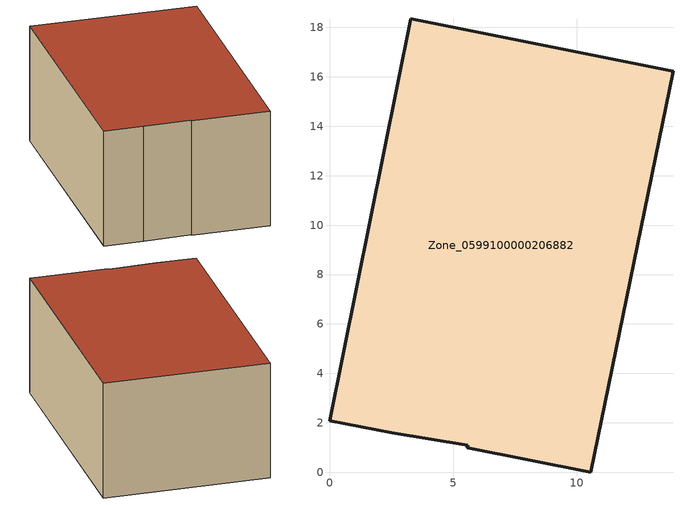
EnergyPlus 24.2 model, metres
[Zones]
Zone_0599100000206882
 floor ground (C_G): 5.59,1.09 2.53,1.59 0,2.09 3.29,18.35 13.9,16.23 10.58,0 5.57,0.99 z0
 wall outside (C_F): 10.58,0 13.9,16.23 3.29,18.35 0,2.09 2.53,1.59 5.59,1.09 5.57,0.99 10.58,0 z0:7.82
 roof outside (C_R): 2.53,1.59 5.59,1.09 5.57,0.99 10.58,0 13.9,16.23 3.29,18.35 0,2.09 z7.82
[BUILDING]
Pand.0599100000206882: North Axis=0; Terrain=City; Loads Convergence Tolerance Value=0.04; Temperature Convergence Tolerance Value=0.4; Solar Distribution=FullExterior; Maximum Number of Warmup Days=25; Minimum Number of Warmup Days=1
[Site:Location]
Rotterdam.The.Hague.AP_ZH_NLD Design_Conditions: Latitude=51.96; Longitude=4.45; Time Zone=1; Elevation=-4.5
[SITE:GROUNDTEMPERATURE:BUILDINGSURFACE]
18, 18, 18, 18, 18, 18, 18, 18, 18, 18, 18, 18
[MATERIAL] Thermal Absorptance=0.9; Solar Absorptance=0.7; Visible Absorptance=0.7
Name | Roughness | Thickness | Conductivity | Density | Specific Heat
G.D.1965 | MediumSmooth | 0.15 | 1 | 540 | 1210
F.D.1965 | Rough | 0.3 | 0.857143 | 1920 | 840
R.D.1965 | MediumRough | 0.2 | 0.08 | 1500 | 1000
[CONSTRUCTION]
C_G: G.D.1965
C_F: F.D.1965
C_R: R.D.1965
[ZONE]
Zone_0599100000206882: Type=1; Multiplier=1; Ceiling Height=Autocalculate; Volume=Autocalculate; Floor Area=autocalculate; Part of Total Floor Area=Yes
[ZONEINFILTRATION:DESIGNFLOWRATE]
Infil_Zone_0599100000206882: Zone or ZoneList or Space or SpaceList=Zone_0599100000206882; Schedule=AlwaysOn; Design Flow Rate Calculation Method=Flow/Area; Flow Rate per Floor Area=0.0042; Constant Term Coefficient=1; Temperature Term Coefficient=0; Velocity Term Coefficient=0; Velocity Squared Term Coefficient=0
[HVACTEMPLATE:ZONE:IDEALLOADSAIRSYSTEM]
Zone_0599100000206882: Maximum Heating Supply Air Temperature=50; Minimum Cooling Supply Air Temperature=13; Maximum Heating Supply Air Humidity Ratio=0.0156; Minimum Cooling Supply Air Humidity Ratio=0.0077; Heating Limit=NoLimit; Cooling Limit=NoLimit; Dehumidification Control Type=ConstantSensibleHeatRatio; Cooling Sensible Heat Ratio=0.7; Dehumidification Setpoint=60; Humidification Control Type=None; Humidification Setpoint=30; Outdoor Air Method=None; Outdoor Air Flow Rate per Person=0.00944; Outdoor Air Flow Rate per Zone Floor Area=0; Outdoor Air Flow Rate per Zone=0; Demand Controlled Ventilation Type=None; Outdoor Air Economizer Type=NoEconomizer; Heat Recovery Type=None; Sensible Heat Recovery Effectiveness=0.7; Latent Heat Recovery Effectiveness=0.65
[ZONECONTROL:THERMOSTAT]
ThermostatControl_Zone_0599100000206882: Zone or ZoneList=Zone_0599100000206882; Control Type Schedule=DualSetpointControlType; Control 1=Thermostat_Zone_0599100000206882; Temperature Difference Between Cutout And Setpoint=0
[THERMOSTATSETPOINT:DUALSETPOINT]
Thermostat_Zone_0599100000206882: Heating Setpoint Temperature Schedule=HeatingSetpoint_Zone_0599100000206882; Cooling Setpoint Temperature Schedule=CoolingSetpoint_Zone_0599100000206882
[SCHEDULE:COMPACT]
HeatingSetpoint_Zone_0599100000206882: Through: 12/31, For: AllDays, Until: 24:00, 21
CoolingSetpoint_Zone_0599100000206882: Through: 12/31, For: AllDays, Until: 24:00, 24
DualSetpointControlType: Through: 12/31, For: AllDays, Until: 24:00, 4
AlwaysOn: Through: 12/31, For: AllDays, Until: 24:00, 1
